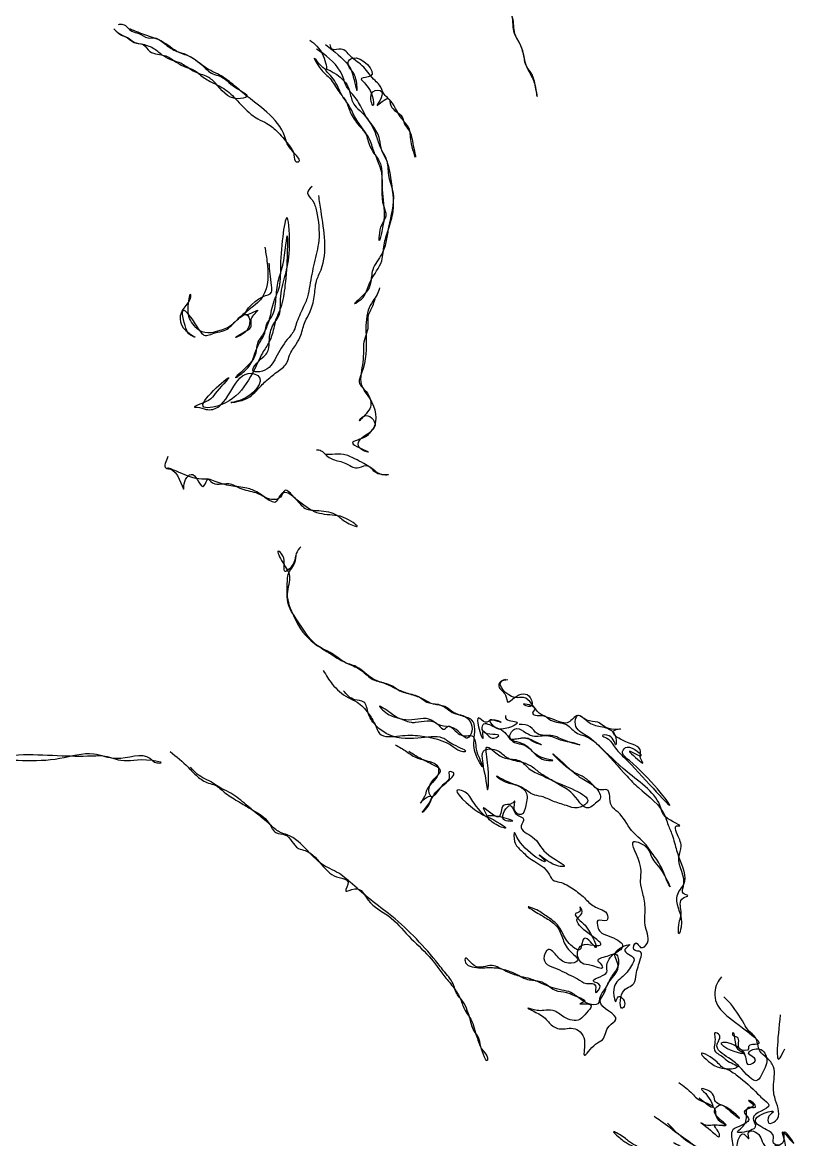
# Model space of a CAD drawing. Header units: metres. Extents: x 0 to 100, y 0 to 141.
# Drawn here: x 61.23 to 69.9, y 81.77 to 94.17 of the extents above; entities that cross this region are included whole.
import ezdxf

# ---------------------------------------------------------------- set-up
doc = ezdxf.new("R2010")
doc.units = ezdxf.units.M

msp = doc.modelspace()

# ---------------------------------------------------------------- linework, layer by layer
for points in [[(41.625, 100.15), (41.65, 99.85), (41.6, 99.7), (41.55, 99.55), (41.525, 99.475), (41.45, 99.375), (41.3, 99.175), (41.25, 99.075), (41.2, 99), (41.125, 98.875), (41.075, 98.775), (41, 98.675), (40.95, 98.575), (40.875, 98.45), (40.825, 98.175), (40.875, 97.925), (40.9, 97.7), (40.95, 97.55), (40.95, 96.475), (40.975, 95.925), (41.025, 95.75), (41, 95.9), (40.95, 96.025), (40.925, 97.075), (40.925, 97.675), (40.875, 97.825), (40.85, 98.05), (40.95, 98.275), (41.075, 98.225), (41.15, 98.125), (41.2, 98.025), (41.25, 97.925), (41.3, 97.85), (41.4, 97.7), (41.45, 97.575), (41.525, 97.475), (41.575, 97.375), (41.6, 97.3), (41.675, 97.2), (41.725, 97.1), (41.775, 97), (41.825, 96.925), (41.9, 96.8), (41.925, 96.725), (41.975, 96.65), (42.025, 96.55), (42.05, 96.475), (42.1, 96.4), (42.175, 96.275), (42.2, 96.2), (42.25, 96.1), (42.325, 95.975), (42.35, 95.9), (42.4, 95.825), (42.475, 95.675), (42.5, 95.6), (42.55, 95.525), (42.6, 95.4), (42.65, 95.275), (42.7, 95.2), (42.75, 95.1), (42.775, 95.025), (42.825, 94.95), (42.9, 94.8), (42.925, 94.7), (42.975, 94.625), (43.05, 94.475), (43.075, 94.375), (43.125, 94.275), (43.175, 94.15), (43.225, 94.025), (43.275, 93.95), (43.325, 93.825), (43.35, 93.725), (43.4, 93.65), (43.45, 93.55), (43.475, 93.425), (43.525, 93.35), (43.575, 93.225), (43.6, 93.15), (43.65, 93.05), (43.7, 92.925), (43.725, 92.85), (43.775, 92.75), (43.825, 92.625), (43.85, 92.525), (43.9, 92.425), (43.95, 92.3), (43.975, 92.225), (44.025, 92.125), (44.075, 92), (44.1, 91.85), (44.175, 91.75), (44.225, 91.6), (44.25, 91.5), (44.3, 91.425), (44.35, 91.3), (44.375, 91.175), (44.425, 91.075), (44.475, 90.925), (44.5, 90.825), (44.55, 90.725), (44.6, 90.575), (44.625, 90.45), (44.675, 90.35), (44.725, 90.225), (44.75, 90.1), (44.8, 90), (44.85, 89.85), (44.875, 89.725), (44.925, 89.6), (44.975, 89.475), (45, 89.325), (45.05, 89.225), (45.1, 89.075), (45.125, 88.925), (45.175, 88.8), (45.225, 88.65), (45.25, 88.475), (45.3, 88.375), (45.35, 88.175), (45.375, 88), (45.425, 87.85), (45.475, 87.65), (45.55, 87.65), (45.725, 87.7), (45.875, 87.8), (45.95, 87.85), (46.025, 87.875), (46.125, 87.925), (46.225, 87.975), (46.325, 88), (46.45, 88.05), (46.575, 88.125), (46.65, 88.15), (46.75, 88.2), (46.875, 88.275), (47, 88.325), (47.125, 88.35), (47.225, 88.4), (47.375, 88.45), (47.5, 88.475), (47.575, 88.525), (47.7, 88.575), (47.8, 88.6), (47.925, 88.65), (48.05, 88.7), (48.175, 88.725), (48.3, 88.825), (48.475, 88.775), (48.575, 88.8), (48.7, 88.85), (49.475, 88.8), (49.675, 88.775), (49.8, 88.725), (49.95, 88.675), (50.075, 88.65), (50.175, 88.6), (50.3, 88.55), (50.375, 88.525), (50.45, 88.475), (50.55, 88.425), (50.65, 88.375), (50.725, 88.325), (50.85, 88.25), (50.925, 88.225), (51.025, 88.15), (51.15, 88.075), (51.225, 88.05), (51.325, 87.975), (51.45, 87.9), (51.55, 87.85), (51.65, 87.775), (51.875, 87.525), (52, 87.375), (52.05, 87.275), (52.1, 87.175), (52.15, 87.1), (52.2, 87), (52.25, 86.9), (52.325, 86.8), (52.35, 86.7), (52.4, 86.6), (52.45, 86.525), (52.475, 86.45), (52.525, 86.3), (52.575, 86.225), (52.6, 86.15), (52.65, 86.05), (52.7, 85.95), (52.725, 85.85), (52.775, 85.725), (52.825, 85.65), (52.85, 85.525), (52.9, 85.375), (52.95, 85.275), (52.975, 85.15), (53.025, 84.975), (53.075, 84.85), (53.1, 84.65), (53.15, 84.325), (53.2, 84.075), (53.225, 83.825), (53.275, 83.55), (53.325, 83.325), (53.35, 83), (53.4, 82.7), (53.45, 82.525), (53.475, 82.25), (53.525, 81.975), (53.575, 81.8), (53.6, 81.575), (53.65, 81.325), (53.7, 81.225), (53.725, 81.025), (53.775, 80.825), (53.825, 80.675), (53.85, 80.425), (53.875, 80.3), (53.925, 80.375), (53.925, 80.625), (53.875, 80.775), (53.85, 81.025), (53.8, 81.1), (53.75, 81.325), (53.725, 81.5), (53.675, 81.65), (53.75, 81.85), (53.775, 81.95), (53.825, 82.05), (53.875, 82.25), (53.9, 82.375), (53.95, 82.45), (54.025, 82.575), (54.05, 82.65), (54.225, 82.775), (54.4, 82.85), (54.5, 82.9), (54.575, 82.95), (54.7, 83), (54.825, 83.05), (54.9, 83.125), (55.225, 83.375), (55.325, 83.45), (55.4, 83.475), (55.55, 83.55), (55.65, 83.625), (55.775, 83.7), (55.875, 83.75), (55.95, 83.8), (56.05, 83.85), (56.175, 83.925), (56.25, 83.975), (56.375, 84.025), (56.5, 84.075), (56.575, 84.125), (56.725, 84.15), (56.875, 84.2), (57.025, 84.25), (57.15, 84.3), (57.3, 84.4), (57.5, 84.575), (57.55, 84.625), (57.675, 84.675), (57.775, 84.75), (57.875, 84.8), (58.025, 84.85), (58.1, 84.9), (58.175, 84.925), (58.3, 85), (58.4, 85.075), (58.625, 85.225), (58.7, 85.25), (58.8, 85.3), (58.875, 85.325), (58.75, 85.275), (58.65, 85.25), (58.55, 85.2), (58.4, 85.075), (58.325, 85.075), (58.4, 85.225), (58.475, 85.25), (58.55, 85.3), (58.65, 85.35), (58.775, 85.375), (58.875, 85.425), (59.025, 85.5), (59.125, 85.525), (59.35, 85.675), (59.475, 85.725), (59.575, 85.75), (59.675, 85.8), (60, 85.85), (60.25, 85.875), (60.5, 85.925), (60.825, 85.975), (61.65, 86), (62.025, 86.05), (62.275, 86), (62.65, 86), (62.725, 85.95), (62.775, 85.95), (62.675, 85.975), (62.325, 85.975), (62.125, 86.025), (62.05, 86.025), (61.675, 86.025), (60.825, 85.975), (60.675, 85.925), (60.275, 85.9), (60, 85.85), (59.775, 85.8), (59.6, 85.775), (59.475, 85.725), (59.4, 85.675), (59.225, 85.65), (59.025, 85.5), (58.95, 85.45), (58.875, 85.425), (58.725, 85.375), (58.625, 85.325), (58.525, 85.3), (58.425, 85.25), (58.35, 85.2), (58.275, 85.125), (58.15, 85.05), (58, 85), (57.875, 84.95), (57.775, 84.9), (57.65, 84.825), (57.475, 84.775), (57.425, 84.7), (57.3, 84.575), (57.15, 84.45), (57, 84.35), (56.85, 84.325), (56.7, 84.25), (56.55, 84.2), (56.425, 84.175), (56.35, 84.125), (56.2, 84.05), (56.1, 84.025), (56.025, 83.975), (55.875, 83.875), (55.8, 83.85), (55.725, 83.8), (55.575, 83.7), (55.475, 83.65), (55.35, 83.575), (55.25, 83.525), (55.15, 83.475), (55, 83.35), (54.65, 83.075), (54.55, 83.05), (54.475, 83), (54.325, 82.925), (54.25, 82.9), (54.125, 82.825), (53.95, 82.7), (53.9, 82.6), (53.85, 82.525), (53.8, 82.4), (53.775, 82.25), (53.725, 82.1), (53.6, 82.05), (53.575, 82.3), (53.525, 82.45), (53.475, 82.775), (53.45, 83.05), (53.4, 83.25), (53.35, 83.625), (53.325, 83.875), (53.275, 84.05), (53.225, 84.4), (53.2, 84.7), (53.15, 84.85), (53.1, 85.05), (53.075, 85.2), (53.025, 85.3), (52.975, 85.45), (52.95, 85.575), (52.9, 85.675), (52.85, 85.8), (52.825, 85.925), (52.775, 86), (52.725, 86.125), (52.7, 86.225), (52.65, 86.3), (52.6, 86.4), (52.575, 86.5), (52.525, 86.6), (52.475, 86.7), (52.45, 86.775), (52.4, 86.85), (52.35, 86.975), (52.3, 87.05), (52.275, 87.125), (52.2, 87.25), (52.15, 87.325), (52.125, 87.425), (52.025, 87.525), (51.95, 87.625), (51.675, 87.9), (51.55, 87.975), (51.45, 88.05), (51.325, 88.125), (51.25, 88.15), (51.15, 88.225), (51.025, 88.3), (50.95, 88.325), (50.85, 88.4), (50.75, 88.45), (50.65, 88.5), (50.575, 88.55), (50.475, 88.6), (50.4, 88.625), (50.325, 88.675), (50.025, 88.75), (49.925, 88.8), (49.775, 88.825), (49.55, 88.875), (49.4, 88.925), (49.175, 89.025), (49.3, 89.075), (49.4, 89.125), (49.575, 89.15), (50.125, 89.2), (50.35, 89.15), (50.575, 89.125), (50.8, 89.075), (50.925, 89.025), (51.075, 89), (51.225, 88.95), (51.325, 88.9), (51.45, 88.875), (51.6, 88.825), (51.675, 88.775), (51.8, 88.75), (51.925, 88.7), (52, 88.65), (52.1, 88.625), (52.225, 88.575), (52.3, 88.525), (52.4, 88.5), (52.5, 88.45), (52.6, 88.375), (52.7, 88.325), (53, 88.05), (53.05, 87.95), (53.175, 87.8), (53.225, 87.7), (53.325, 87.575), (53.375, 87.475), (53.45, 87.35), (53.525, 87.25), (53.575, 87.15), (53.65, 87.025), (53.725, 86.925), (53.75, 86.85), (53.85, 86.7), (53.925, 86.6), (53.975, 86.5), (54.025, 86.4), (54.075, 86.325), (54.125, 86.225), (54.175, 86.1), (54.25, 86), (54.275, 85.925), (54.325, 85.825), (54.375, 85.75), (54.4, 85.65), (54.45, 85.55), (54.5, 85.45), (54.525, 85.375), (54.575, 85.225), (54.625, 85.1), (54.6, 84.525), (54.55, 84.325), (54.5, 84.2), (54.475, 84.05), (54.425, 83.925), (54.375, 83.85), (54.35, 83.75), (54.3, 83.625), (54.225, 83.525), (54.2, 83.35), (54.3, 83.425), (54.35, 83.5), (54.375, 83.575), (54.425, 83.7), (54.55, 83.7), (54.625, 83.675), (54.675, 83.825), (54.825, 83.9), (55.075, 83.875), (55.475, 83.875), (55.6, 83.925), (55.575, 84.075), (55.475, 84.15), (55.5, 84.25), (55.725, 84.275), (55.8, 84.225), (56.075, 84.225), (56.175, 84.25), (56.325, 84.325), (56.425, 84.4), (56.5, 84.5), (56.725, 84.85), (56.825, 84.875), (57.05, 84.9), (57.15, 84.95), (57.25, 85.025), (57.325, 85.05), (57.425, 85.15), (57.475, 85.325), (57.5, 85.45), (57.55, 85.55), (57.65, 85.675), (57.725, 85.7), (57.875, 85.7), (58.075, 85.625), (58.225, 85.675), (58.35, 85.8), (58.5, 85.825), (58.6, 85.875), (58.725, 85.95), (58.825, 86.05), (58.925, 86.125), (59.075, 86.125), (59.25, 86.1), (59.4, 86.1), (59.525, 86.15), (59.825, 86.175), (60, 86.225), (60.225, 86.275), (60.375, 86.3), (60.525, 86.35), (60.65, 86.55), (60.725, 86.55), (60.55, 86.7), (60.475, 86.75), (60.275, 86.675), (60.325, 86.7), (60.475, 86.75), (60.55, 86.7), (60.65, 86.55), (60.55, 86.625), (60.525, 86.6), (60.425, 86.625), (60.225, 86.6), (60.15, 86.65), (60.2, 86.6), (60.475, 86.625), (60.475, 86.325), (60.275, 86.275), (60.075, 86.25), (59.975, 86.2), (59.65, 86.15), (59.425, 86.125), (59.25, 86.1), (59.05, 86.15), (58.9, 86.125), (58.8, 86.05), (58.625, 85.875), (58.5, 85.85), (58.425, 85.8), (58.225, 85.85), (58.1, 85.75), (58.025, 85.725), (57.625, 85.8), (57.5, 85.725), (57.475, 85.625), (57.425, 85.5), (57.375, 85.4), (57.35, 85.225), (57.2, 85.125), (57.125, 85.075), (57.025, 85.025), (56.9, 84.975), (56.75, 84.875), (56.6, 84.85), (56.625, 84.975), (56.75, 85.075), (56.85, 85.1), (57, 85.2), (57.125, 85.275), (57.225, 85.3), (57.2, 85.3), (57.125, 85.275), (57.05, 85.225), (56.95, 85.175), (56.875, 85.15), (56.775, 85.075), (56.6, 84.975), (56.5, 84.95), (56.375, 84.875), (56.25, 84.8), (56.175, 84.775), (55.975, 84.6), (55.85, 84.55), (55.725, 84.525), (55.65, 84.475), (55.475, 84.4), (55.35, 84.275), (55.125, 84.1), (54.975, 84.05), (54.875, 84.025), (54.8, 83.975), (54.575, 83.975), (54.6, 84.225), (54.65, 84.35), (54.7, 84.6), (54.675, 85.275), (54.625, 85.375), (54.575, 85.5), (54.55, 85.6), (54.5, 85.7), (54.45, 85.8), (54.425, 85.9), (54.375, 85.975), (54.325, 86.075), (54.3, 86.15), (54.25, 86.225), (54.2, 86.325), (54.15, 86.425), (54.1, 86.5), (54.05, 86.6), (54, 86.7), (53.925, 86.8), (53.85, 86.925), (53.8, 87), (53.775, 87.075), (53.7, 87.2), (53.65, 87.275), (53.575, 87.375), (53.525, 87.5), (53.475, 87.55), (53.4, 87.65), (53.3, 87.8), (53.25, 87.9), (53.125, 88.05), (52.925, 88.3), (52.775, 88.4), (52.65, 88.5), (52.5, 88.575), (52.4, 88.6), (52.325, 88.65), (52.2, 88.7), (52.025, 88.775), (51.9, 88.8), (51.75, 88.85), (51.6, 88.925), (51.475, 88.95), (51.325, 89), (51.225, 89.05), (51.1, 89.075), (50.9, 89.125), (50.775, 89.175), (50.575, 89.2), (50.225, 89.25), (49.65, 89.25), (49.4, 89.225), (49.2, 89.175), (49.075, 89.1), (48.975, 89.075), (48.875, 89.025), (48.8, 88.95), (48.6, 88.9), (48.325, 88.825), (48.225, 88.8), (48.075, 88.7), (47.95, 88.65), (47.825, 88.625), (47.675, 88.575), (47.6, 88.525), (47.525, 88.5), (47.375, 88.45), (47.275, 88.4), (47.15, 88.375), (47, 88.325), (46.925, 88.275), (46.775, 88.225), (46.65, 88.175), (46.575, 88.125), (46.5, 88.1), (46.4, 88.05), (46.3, 88), (46.225, 87.975), (46.1, 87.925), (46, 87.875), (45.925, 87.85), (45.825, 87.8), (45.7, 87.7), (45.625, 87.675), (45.5, 87.625), (45.425, 87.775), (45.4, 87.975), (45.35, 88.175), (45.3, 88.3), (45.275, 88.45), (45.225, 88.65), (45.175, 88.75), (45.15, 88.9), (45.1, 89.075), (45.05, 89.175), (45.025, 89.3), (44.975, 89.475), (44.925, 89.575), (44.9, 89.7), (44.85, 89.85), (44.8, 89.95), (44.775, 90.075), (44.725, 90.225), (44.675, 90.325), (44.65, 90.425), (44.6, 90.575), (44.55, 90.675), (44.525, 90.8), (44.475, 90.95), (44.425, 91.025), (44.4, 91.15), (44.35, 91.3), (44.3, 91.375), (44.275, 91.5), (44.225, 91.6), (44.175, 91.7), (44.15, 91.8), (44.1, 91.95), (44.05, 92.025), (44.025, 92.125), (43.975, 92.275), (43.925, 92.35), (43.9, 92.425), (43.85, 92.575), (43.8, 92.675), (43.775, 92.75), (43.725, 92.875), (43.675, 92.975), (43.65, 93.05), (43.6, 93.175), (43.55, 93.275), (43.525, 93.375), (43.475, 93.5), (43.425, 93.575), (43.4, 93.675), (43.35, 93.775), (43.3, 93.875), (43.275, 93.975), (43.225, 94.075), (43.175, 94.15), (43.15, 94.225), (43.1, 94.35), (43.05, 94.45), (43.025, 94.525), (42.975, 94.65), (42.9, 94.775), (42.875, 94.875), (42.8, 95.025), (42.75, 95.1), (42.725, 95.175), (42.675, 95.275), (42.625, 95.35), (42.6, 95.425), (42.55, 95.55), (42.5, 95.625), (42.475, 95.7), (42.4, 95.85), (42.325, 95.95), (42.275, 96.075), (42.225, 96.2), (42.175, 96.275), (42.125, 96.375), (42.075, 96.475), (42.025, 96.55), (42, 96.625), (41.95, 96.725), (41.9, 96.8), (41.85, 96.9), (41.8, 97), (41.725, 97.1), (41.7, 97.175), (41.65, 97.275), (41.575, 97.375), (41.55, 97.45), (41.475, 97.575), (41.4, 97.675), (41.375, 97.75), (41.3, 97.875), (41.25, 97.95), (41.2, 98.05), (41.15, 98.15), (41.075, 98.25), (40.975, 98.325), (40.9, 98.125), (40.825, 98.175), (40.95, 98.525), (41, 98.625), (41.025, 98.7), (41.125, 98.825), (41.2, 98.95), (41.225, 99.025), (41.3, 99.125), (41.45, 99.325), (41.475, 99.4), (41.55, 99.5), (41.6, 99.625), (41.625, 99.825)], [(64.25, 96.775), (64.4, 96.7), (64.5, 96.625), (64.6, 96.575), (64.675, 96.55), (64.925, 96.35), (65.075, 96.125), (65.175, 96.025), (65.475, 95.7), (65.55, 95.5), (65.6, 95.45), (65.75, 95.3), (65.95, 95.1), (66.025, 94.95), (66.05, 94.95), (65.95, 95.125), (65.85, 95.25), (66, 95.175), (66.35, 94.8), (66.45, 94.675), (66.5, 94.575), (66.55, 94.45), (66.625, 94.325), (66.675, 94.225), (66.7, 94.05), (66.75, 93.95), (66.8, 93.8), (66.825, 93.7), (66.875, 93.6), (66.925, 93.475), (66.95, 93.35), (66.925, 93.5), (66.875, 93.625), (66.825, 93.7), (66.8, 93.825), (66.75, 93.95), (66.7, 94.05), (66.675, 94.25), (66.6, 94.425), (66.525, 94.525), (66.45, 94.675), (66.425, 94.75), (65.825, 95.375), (65.675, 95.575), (65.6, 95.7), (65.475, 95.825), (65.4, 95.9), (65.375, 95.825), (65.2, 96.025), (65.05, 96.175), (64.975, 96.25), (64.925, 96.375), (64.825, 96.425), (64.7, 96.55), (64.625, 96.575), (64.525, 96.625), (64.425, 96.7)], [(62.3, 94.15), (62.35, 94.15), (62.45, 94.075), (62.525, 94.05), (62.625, 94), (62.7, 94), (62.825, 93.925), (62.95, 93.85), (63.025, 93.825), (63.225, 93.7), (63.35, 93.6), (63.425, 93.575), (63.6, 93.45), (63.725, 93.35), (63.625, 93.325), (63.375, 93.5), (63.275, 93.575), (63.2, 93.6), (63.1, 93.65), (62.975, 93.725), (62.9, 93.75), (62.8, 93.8), (62.7, 93.875), (62.575, 93.925), (62.475, 93.95), (62.4, 94), (62.3, 94.05), (62.25, 94.1), (62.275, 94.075), (62.4, 94), (62.475, 93.95), (62.575, 93.925), (62.65, 93.85), (62.825, 93.8), (62.95, 93.725), (63.05, 93.675), (63.125, 93.65), (63.225, 93.575), (63.35, 93.5), (63.45, 93.45), (63.6, 93.325), (63.775, 93.15), (63.85, 93.1), (63.95, 93.05), (64.075, 92.95), (64.2, 92.8), (64.25, 92.7), (64.275, 92.625), (64.3, 92.625), (64.25, 92.725), (64.175, 92.825), (64.15, 92.9), (63.95, 93.175), (63.7, 93.375), (63.55, 93.5), (63.4, 93.6), (63.3, 93.65), (63.225, 93.7), (63.075, 93.8), (63, 93.825), (62.8, 93.95), (62.55, 94.05), (62.425, 94.1)], [(64.425, 93.975), (64.575, 93.8), (64.6, 93.65), (64.475, 93.775), (64.55, 93.65), (64.65, 93.55), (64.75, 93.4), (64.825, 93.3), (64.875, 93.175), (64.975, 93.025), (65.05, 92.925), (65.075, 92.85), (65.15, 92.7), (65.2, 92.625), (65.225, 92.4), (65.25, 92.075), (65.25, 92), (65.225, 91.85), (65.2, 91.75), (65.225, 91.925), (65.275, 92.025), (65.25, 92.125), (65.225, 92.5), (65.175, 92.65), (65.125, 92.775), (65.1, 92.85), (65.025, 92.975), (64.925, 93.125), (64.875, 93.225), (64.825, 93.3), (64.75, 93.425), (64.7, 93.525), (64.6, 93.65), (64.825, 93.5), (64.875, 93.375), (64.925, 93.25), (65, 93.175), (65.1, 93.05), (65.15, 92.95), (65.175, 92.875), (65.225, 92.75), (65.275, 92.65), (65.3, 92.475), (65.35, 92.275), (65.3, 91.9), (65.275, 91.75), (65.225, 91.6), (65.125, 91.425), (65.1, 91.275), (65.05, 91.175), (64.925, 91.05), (65, 91.1), (65.05, 91.175), (65.1, 91.3), (65.225, 91.525), (65.25, 91.7), (65.3, 91.875), (65.35, 92.075), (65.325, 92.45), (65.275, 92.65), (65.225, 92.75), (65.2, 92.875), (65.125, 93.025), (65.05, 93.125), (65, 93.225), (64.9, 93.375), (64.825, 93.475), (64.8, 93.55), (64.575, 93.825), (64.5, 93.875)], [(64.6, 93.925), (64.85, 93.7), (64.9, 93.6), (64.95, 93.425), (64.95, 93.45), (64.9, 93.625), (64.85, 93.725), (64.9, 93.775), (65.1, 93.575), (65, 93.55), (65.075, 93.45), (65.125, 93.25), (65.125, 93.4), (65.225, 93.4), (65.175, 93.25), (65.3, 93.325), (65.325, 93.25), (65.45, 93.125), (65.475, 93.05), (65.525, 92.975), (65.575, 92.8), (65.6, 92.675), (65.55, 92.85), (65.525, 93), (65.45, 93.1), (65.3, 93.325), (65.25, 93.375), (65.2, 93.475), (65.15, 93.525), (65.025, 93.675), (64.875, 93.8), (64.775, 93.875), (64.675, 93.875), (64.65, 93.925)], [(64.45, 92.35), (64.4, 92.275), (64.45, 92.2), (64.5, 92.075), (64.525, 91.75), (64.475, 91.5), (64.425, 91.25), (64.4, 91.125), (64.35, 91), (64.275, 90.825), (64.25, 90.75), (64.175, 90.65), (64.05, 90.45), (63.9, 90.3), (63.8, 90.3), (63.9, 90.45), (63.95, 90.5), (63.975, 90.625), (64.025, 90.825), (64.075, 90.9), (64.1, 91.1), (64.15, 91.35), (64.2, 91.65), (64.175, 92), (64.1, 91.475), (64.075, 91.2), (64.025, 91.075), (63.975, 90.875), (63.95, 90.8), (63.9, 90.7), (63.85, 90.625), (63.825, 90.5), (63.725, 90.35), (63.6, 90.225), (63.7, 90.3), (63.8, 90.45), (63.825, 90.525), (63.875, 90.625), (63.925, 90.725), (63.95, 90.825), (64, 90.9), (64.05, 91.1), (64.075, 91.3), (64.125, 91.475), (64.175, 91.8), (64.175, 91.625), (64.15, 91.25), (64.1, 91), (64.05, 90.875), (64.025, 90.775), (63.975, 90.625), (63.9, 90.5), (63.85, 90.4), (63.35, 89.9), (63.25, 89.9), (63.525, 90.225), (63.375, 90.05), (63.3, 89.975), (63.15, 89.9), (63.175, 89.9), (63.275, 89.875), (63.35, 89.875), (63.775, 90.275), (63.85, 90.25), (63.65, 89.975), (63.55, 89.95), (63.675, 89.975), (63.85, 90.1), (63.95, 90.2), (64.075, 90.3), (64.175, 90.4), (64.2, 90.475), (64.275, 90.6), (64.325, 90.7), (64.375, 90.85), (64.425, 90.95), (64.475, 91.125), (64.5, 91.3), (64.55, 91.425), (64.55, 92.075), (64.525, 92.25)], [(63.925, 91.675), (63.95, 91.525), (63.9, 91.125), (63.65, 90.9), (63.5, 90.775), (63.425, 90.75), (63.325, 90.725), (63.2, 90.75), (63.125, 90.825), (63.075, 91.025), (63.1, 91.15), (63.1, 91.125), (63.025, 91), (63.05, 90.75), (63.15, 90.675), (63.1, 90.7), (63.05, 90.775), (63.025, 90.975), (63.1, 90.9), (63.2, 90.75), (63.25, 90.7), (63.375, 90.725), (63.475, 90.75), (63.6, 90.85), (63.725, 90.925), (63.725, 90.75), (63.6, 90.675), (63.725, 90.75), (63.775, 90.8), (63.775, 90.875), (63.85, 90.975), (63.725, 90.925), (63.9, 91.125), (64, 91.175), (64, 91.25), (63.975, 91.5)], [(65.2, 91.225), (65.175, 91.15), (65.125, 91.075), (65.075, 90.975), (65.05, 90.7), (65, 90.275), (64.975, 90.175), (65.05, 90.075), (65.1, 89.9), (65.05, 89.825), (64.975, 89.75), (65.025, 89.8), (65.15, 89.7), (65.1, 89.625), (65.05, 89.575), (64.9, 89.5), (64.975, 89.45), (65.075, 89.4), (64.975, 89.45), (64.975, 89.525), (65.125, 89.65), (65.15, 89.7), (65.075, 90.025), (65, 90.15), (65, 90.275), (65.025, 90.525), (65.025, 90.6), (65.075, 90.8), (65.075, 90.9), (65.125, 91.025), (65.15, 91.1)], [(62.85, 89.35), (62.825, 89.225), (62.9, 89.2), (63.025, 89), (63.025, 89.025), (63.125, 89.15), (63.25, 89.025), (63.3, 89.1), (63.325, 89.075), (63.525, 89.05), (63.65, 89), (63.825, 88.95), (63.925, 88.9), (64.05, 88.85), (64.125, 88.95), (64.25, 88.9), (64.375, 88.775), (64.525, 88.75), (64.725, 88.7), (64.825, 88.625), (64.95, 88.575), (64.8, 88.675), (64.675, 88.7), (64.45, 88.75), (64.375, 88.8), (64.25, 88.9), (64.15, 88.975), (64.1, 88.9), (64, 88.875), (63.925, 88.9), (63.85, 88.95), (63.725, 89), (63.55, 89.025), (63.375, 89.075), (63.3, 89.1), (63.225, 89.1), (62.975, 89.175), (62.85, 89.225)], [(64.5, 89.425), (64.525, 89.425), (64.625, 89.35), (64.75, 89.3), (64.825, 89.275), (64.95, 89.225), (65.05, 89.25), (65.175, 89.175), (65.25, 89.15), (65.3, 89.15), (65.225, 89.15), (65.1, 89.225), (65.025, 89.275), (64.925, 89.325), (64.8, 89.375), (64.675, 89.375), (64.6, 89.375)], [(64.325, 88.35), (64.275, 88.275), (64.25, 88.175), (64.15, 88.075), (64.125, 88.25), (64.075, 88.3), (64.125, 88.175), (64.2, 88.025), (64.175, 87.825), (64.25, 87.575), (64.3, 87.475), (64.55, 87.225), (64.675, 87.15), (64.75, 87.1), (64.85, 87.05), (65, 86.975), (65.125, 86.875), (65.2, 86.85), (65.35, 86.8), (65.425, 86.75), (65.5, 86.725), (65.65, 86.675), (65.725, 86.625), (65.85, 86.6), (65.95, 86.55), (66.025, 86.5), (66.125, 86.475), (66.225, 86.3), (66.175, 86.225), (66.075, 86.3), (65.975, 86.35), (65.85, 86.375), (65.775, 86.425), (65.525, 86.425), (65.4, 86.45), (65.325, 86.5), (65.2, 86.575), (65.25, 86.525), (65.325, 86.475), (65.475, 86.425), (65.55, 86.4), (65.6, 86.4), (65.85, 86.375), (65.925, 86.325), (65.95, 86.35), (66.075, 86.275), (66.15, 86.25), (66.225, 86.25), (66.275, 86.1), (66.35, 85.9), (66.4, 85.65), (66.4, 85.95), (66.4, 86.125), (66.475, 86.075), (66.6, 86), (66.75, 85.975), (66.875, 85.875), (67.025, 85.8), (67.125, 85.75), (67.5, 85.5), (67.4, 85.45), (67.275, 85.475), (67.125, 85.525), (67, 85.575), (66.9, 85.6), (66.825, 85.65), (66.725, 85.7), (66.6, 85.75), (66.5, 85.8), (66.575, 85.75), (66.725, 85.7), (66.825, 85.625), (66.825, 85.475), (66.775, 85.375), (66.7, 85.425), (66.7, 85.525), (66.675, 85.5), (66.575, 85.475), (66.525, 85.35), (66.35, 85.45), (66.4, 85.35), (66.25, 85.5), (66.15, 85.625), (66.075, 85.65), (66.3, 85.4), (66.4, 85.35), (66.6, 85.225), (66.475, 85.275), (66.4, 85.35), (66.55, 85.35), (66.675, 85.3), (66.65, 85.3), (66.575, 85.325), (66.65, 85.475), (66.725, 85.375), (66.8, 85.325), (66.775, 85.25), (66.9, 85.125), (67.05, 84.95), (67.25, 84.8), (67.125, 84.825), (66.975, 84.925), (67.025, 84.875), (66.725, 85.125), (66.7, 85.175), (66.7, 85.075), (66.775, 84.975), (66.825, 84.925), (67.075, 84.725), (67.125, 84.65), (67.2, 84.625), (67.35, 84.55), (67.475, 84.45), (67.525, 84.4), (67.65, 84.325), (67.725, 84.275), (67.725, 84.2), (67.625, 84.2), (67.625, 84.125), (67.65, 84.075), (67.75, 84.025), (67.9, 83.925), (67.725, 83.8), (67.625, 83.75), (67.65, 83.725), (67.675, 83.675), (67.55, 83.7), (67.45, 83.725), (67.4, 83.85), (67.45, 83.925), (67.575, 83.925), (67.65, 83.925), (67.4, 84.225), (67.45, 84.3), (67.425, 84.35), (67.425, 84.3), (67.375, 84.275), (67.425, 84.2), (67.5, 84.125), (67.6, 83.9), (67.475, 84), (67.45, 83.95), (67.425, 83.875), (67.325, 83.925), (67.225, 84.075), (67.175, 84.15), (67.05, 84.25), (66.925, 84.325), (66.85, 84.35), (66.925, 84.3), (67.05, 84.225), (67.175, 84.125), (67.225, 84.025), (67.3, 83.875), (67.4, 83.75), (67.3, 83.725), (67.175, 83.8), (67.075, 83.875), (67.025, 83.775), (67.2, 83.65), (67.3, 83.6), (67.4, 83.55), (67.5, 83.5), (67.6, 83.475), (67.6, 83.4), (67.65, 83.475), (67.575, 83.525), (67.65, 83.575), (67.725, 83.625), (67.725, 83.7), (67.825, 83.825), (67.85, 83.7), (67.775, 83.575), (67.725, 83.475), (67.65, 83.35), (67.625, 83.275), (67.525, 83.275), (67.4, 83.35), (67.325, 83.4), (67.225, 83.425), (67, 83.5), (66.875, 83.55), (66.775, 83.575), (66.625, 83.625), (66.525, 83.675), (66.45, 83.7), (66.25, 83.7), (66.15, 83.775), (66.15, 83.75), (66.3, 83.675), (66.475, 83.675), (66.6, 83.65), (66.725, 83.6), (66.825, 83.55), (66.975, 83.525), (67.075, 83.475), (67.15, 83.425), (67.275, 83.4), (67.4, 83.35), (67.475, 83.3), (67.425, 83.275), (67.475, 83.275), (67.55, 83.25), (67.5, 83.175), (67.425, 83.1), (67.25, 83.125), (67.125, 83.2), (67.025, 83.2), (66.95, 83.2), (66.85, 83.225), (67.025, 83.125), (67.075, 83.075), (67.175, 83), (67.35, 83), (67.475, 82.875), (67.475, 82.7), (67.6, 82.825), (67.675, 82.875), (67.75, 83.025), (67.825, 83.1), (67.65, 83.3), (67.7, 83.4), (67.725, 83.475), (67.775, 83.55), (67.85, 83.7), (67.825, 83.85), (67.975, 83.925), (67.925, 83.875), (68.025, 83.775), (68, 83.7), (67.95, 83.625), (67.825, 83.5), (67.8, 83.4), (67.825, 83.3), (67.85, 83.35), (67.925, 83.275), (67.9, 83.225), (67.9, 83.4), (68.025, 83.5), (68.05, 83.6), (68.1, 83.775), (68.1, 83.85), (68.025, 83.875), (68.05, 83.95), (68.1, 83.9), (68.175, 83.95), (68.175, 84.05), (68.15, 84.15), (68.15, 84.325), (68.125, 84.5), (68.1, 84.625), (68.1, 84.8), (68.025, 85.075), (68.175, 85), (68.225, 84.9), (68.35, 84.725), (68.425, 84.575), (68.4, 84.625), (68.325, 84.8), (68.225, 84.95), (68.15, 85.05), (68, 85.2), (67.85, 85.4), (67.775, 85.475), (67.725, 85.65), (67.65, 85.65), (67.55, 85.725), (67.45, 85.8), (67.35, 85.85), (67.125, 86.05), (67.35, 85.85), (67.45, 85.775), (67.6, 85.675), (67.65, 85.55), (67.6, 85.5), (67.525, 85.45), (67.325, 85.625), (67.25, 85.675), (67.125, 85.75), (67, 85.825), (66.9, 85.9), (66.8, 85.95), (66.625, 86), (66.525, 86.075), (66.425, 86.1), (66.35, 86.075), (66.35, 85.9), (66.3, 85.975), (66.25, 86.2), (66.225, 86.425), (66.1, 86.475), (66, 86.525), (65.925, 86.575), (65.8, 86.6), (65.7, 86.65), (65.575, 86.7), (65.5, 86.725), (65.375, 86.775), (65.275, 86.825), (65.2, 86.85), (65.1, 86.9), (64.925, 87.025), (64.85, 87.05), (64.725, 87.125), (64.65, 87.175), (64.55, 87.225), (64.275, 87.55), (64.2, 87.675), (64.175, 87.925), (64.2, 88.075), (64.25, 88.15), (64.275, 88.25)], [(64.575, 86.975), (64.675, 86.825), (64.85, 86.675), (64.95, 86.625), (65.075, 86.5), (65.15, 86.375), (65.2, 86.275), (65.425, 86.25), (65.65, 86.25), (66.025, 86.125), (66.125, 86.075), (66.15, 86.075), (66.025, 86.15), (65.9, 86.225), (65.625, 86.225), (65.275, 86.275), (65.15, 86.375), (65.075, 86.5), (65.025, 86.625), (64.925, 86.65), (64.8, 86.75)], [(66.6, 86.875), (66.525, 86.825), (66.525, 86.8), (66.6, 86.7), (66.625, 86.625), (66.7, 86.675), (66.875, 86.675), (66.875, 86.575), (66.8, 86.6), (66.925, 86.55), (66.9, 86.5), (66.95, 86.475), (67.025, 86.475), (67.1, 86.425), (67.275, 86.375), (67.4, 86.275), (67.475, 86.25), (67.65, 86.125), (67.95, 85.8), (68.075, 85.675), (68.375, 85.35), (68.4, 85.275), (68.45, 85.15), (68.5, 84.975), (68.525, 84.9), (68.575, 84.6), (68.525, 84.525), (68.5, 84.45), (68.55, 84.125), (68.525, 84.05), (68.525, 84.15), (68.55, 84.3), (68.575, 84.45), (68.625, 84.475), (68.575, 84.5), (68.575, 84.575), (68.525, 84.9), (68.55, 85.025), (68.5, 85.175), (68.5, 85.25), (68.525, 85.25), (68.375, 85.35), (68.325, 85.45), (67.95, 85.85), (67.625, 86.15), (67.5, 86.25), (67.375, 86.375), (67.4, 86.475), (67.525, 86.4), (67.675, 86.35), (67.75, 86.325), (67.825, 86.225), (67.825, 86.15), (67.75, 86.25), (67.675, 86.25), (67.725, 86.225), (67.775, 86.175), (67.875, 86.05), (67.925, 86), (68.425, 85.475), (67.975, 85.975), (67.9, 86.075), (67.95, 86.125), (68.1, 86.025), (67.975, 86.075), (68, 86.05), (68.125, 85.95), (68.1, 86), (68.1, 86.075), (67.9, 86.2), (67.8, 86.3), (67.85, 86.325), (67.875, 86.325), (67.775, 86.325), (67.625, 86.4), (67.5, 86.425), (67.4, 86.475), (67.3, 86.4), (67.15, 86.425), (66.975, 86.5), (66.8, 86.675), (66.7, 86.675), (66.55, 86.85), (66.625, 86.875)], [(66.6, 86.475), (66.6, 86.45), (66.725, 86.4), (66.525, 86.325), (66.45, 86.375), (66.425, 86.425), (66.55, 86.4), (66.45, 86.425), (66.375, 86.4), (66.3, 86.45), (66.3, 86.35), (66.35, 86.225), (66.35, 86.3), (66.45, 86.225), (66.525, 86.25), (66.35, 86.3), (66.35, 86.375), (66.475, 86.35), (66.575, 86.3), (66.7, 86.175), (66.8, 86.15), (66.925, 86.05), (67.075, 85.975), (67.125, 85.975), (67.025, 86), (66.85, 86.125), (66.75, 86.175), (66.675, 86.2), (66.775, 86.225), (66.95, 86.175), (67, 86.15), (66.925, 86.175), (66.825, 86.225), (66.65, 86.225), (66.7, 86.325), (66.8, 86.3), (66.9, 86.25), (67.075, 86.25), (67.225, 86.2), (67.35, 86.175), (67.425, 86.15), (67.25, 86.2), (67.125, 86.25), (66.95, 86.275), (66.875, 86.35), (66.75, 86.375)], [(65.375, 86.15), (65.5, 86.075), (65.625, 86), (65.85, 85.9), (65.85, 85.825), (65.725, 85.65), (65.7, 85.575), (65.65, 85.5), (65.7, 85.55), (65.775, 85.575), (65.675, 85.4), (65.725, 85.45), (65.825, 85.625), (66, 85.85), (65.975, 85.85), (65.975, 85.8), (65.9, 85.7), (65.775, 85.575), (65.75, 85.675), (65.875, 85.875), (65.8, 85.925), (65.65, 86), (65.525, 86.075)], [(62.875, 86.075), (63.075, 85.9), (63.175, 85.8), (63.3, 85.725), (63.375, 85.7), (63.475, 85.625), (63.625, 85.525), (63.75, 85.45), (63.975, 85.275), (64.05, 85.175), (64.15, 85.15), (64.3, 85), (64.375, 84.975), (64.575, 84.8), (64.75, 84.675), (64.85, 84.625), (64.825, 84.525), (64.925, 84.55), (65.075, 84.425), (65.3, 84.25), (65.525, 84.025), (65.75, 83.8), (65.925, 83.575), (66.025, 83.45), (66.1, 83.325), (66.15, 83.2), (66.2, 83.125), (66.275, 82.925), (66.3, 82.85), (66.35, 82.75), (66.4, 82.675), (66.4, 82.65), (66.325, 82.8), (66.3, 82.9), (66.25, 82.975), (66.2, 83.125), (66.175, 83.2), (66.125, 83.3), (66.05, 83.4), (66.025, 83.475), (65.925, 83.625), (65.825, 83.75), (65.3, 84.275), (65.075, 84.45), (64.875, 84.625), (64.7, 84.75), (64.6, 84.8), (64.4, 84.975), (64.175, 85.15), (64.1, 85.175), (64, 85.25), (63.85, 85.375), (63.7, 85.5), (63.525, 85.625), (63.425, 85.675), (63.35, 85.725), (63.175, 85.825), (63.1, 85.9)], [(69, 83.575), (68.95, 83.5), (68.925, 83.4), (69.275, 82.975), (69.4, 82.825), (69.3, 82.8), (69.3, 82.775), (69.2, 82.775), (69.175, 82.9), (69.125, 82.925), (69.125, 82.95), (69.15, 82.85), (69.175, 82.775), (69.25, 82.725), (69.025, 82.8), (69, 82.825), (69.25, 82.725), (69.3, 82.6), (69.375, 82.65), (69.3, 82.725), (69.4, 82.775), (69.5, 82.675), (69.45, 82.5), (69.4, 82.425), (69.2, 82.575), (69.075, 82.675), (68.95, 82.825), (68.975, 82.925), (68.925, 82.95), (68.925, 82.9), (68.925, 82.75), (69.025, 82.675), (69.05, 82.65), (69.175, 82.575), (69.05, 82.55), (68.95, 82.625), (68.775, 82.725), (68.95, 82.575), (69.05, 82.55), (69.175, 82.475), (69.4, 82.275), (69.45, 82.225), (69.525, 82.15), (69.35, 82), (69.375, 81.925), (69.25, 81.85), (69.175, 81.85), (69.225, 81.9), (69.275, 82.025), (69.3, 82.125), (69.375, 82.125), (69.35, 82.175), (69.3, 82.2), (69.35, 82.15), (69.25, 82.075), (69.3, 82), (69.225, 81.925), (69.125, 81.875), (69.125, 81.7), (69.175, 81.55), (69.325, 81.45), (69.325, 81.225), (69.375, 81.175), (69.425, 81.225), (69.55, 81.375), (69.6, 81.275), (69.675, 81.15), (69.75, 81.05), (69.775, 80.925), (69.85, 80.775), (69.925, 80.65), (69.9, 80.575), (69.7, 80.7), (69.625, 80.725), (69.225, 81.1), (69.1, 81.175), (69.025, 81.2), (68.875, 81.325), (68.825, 81.425), (68.725, 81.55), (68.525, 81.7), (68.475, 81.725), (68.65, 81.6), (68.675, 81.45), (68.55, 81.525), (68.475, 81.575), (68.4, 81.6), (68.25, 81.675), (68.3, 81.65), (68.35, 81.6), (68.55, 81.5), (68.625, 81.475), (68.725, 81.4), (68.625, 81.375), (68.55, 81.425), (68.475, 81.475), (68.35, 81.55), (68.275, 81.575), (68.2, 81.625), (68.1, 81.675), (68, 81.725), (67.9, 81.8), (67.8, 81.85), (67.85, 81.8), (67.95, 81.725), (68.05, 81.675), (68.175, 81.625), (68.3, 81.55), (68.425, 81.475), (68.5, 81.45), (68.575, 81.4), (68.4, 81.4), (68.3, 81.45), (68.2, 81.475), (67.9, 81.525), (68.175, 81.5), (68.25, 81.45), (68.4, 81.4), (68.55, 81.375), (68.675, 81.25), (68.775, 81.2), (68.85, 81.175), (68.925, 81.125), (69.075, 80.975), (69.15, 80.925), (69.3, 80.825), (69.575, 80.5), (69.675, 80.35), (69.725, 80.225), (69.7, 80.3), (69.675, 80.375), (69.625, 80.45), (69.725, 80.475), (69.775, 80.3), (69.825, 80.225), (69.875, 80.075), (69.9, 79.9), (69.95, 79.8), (70, 79.675), (69.975, 79.5), (69.975, 79.375), (70, 79.275), (70, 79.4), (70, 79.55), (70.05, 79.4), (70.125, 79.55), (70.075, 79.6), (70.075, 79.375), (70.05, 79.475), (70, 79.55), (69.975, 79.725), (69.95, 79.825), (69.9, 79.9), (69.85, 80.125), (69.825, 80.225), (69.775, 80.325), (69.775, 80.525), (69.975, 80.25), (70.075, 80.175), (70.125, 80.15), (70.075, 80.225), (69.975, 80.35), (70.075, 80.3), (70.075, 80.325), (69.9, 80.575), (69.95, 80.575), (70.025, 80.625), (70, 80.65), (69.925, 80.65), (69.875, 80.8), (69.8, 80.9), (69.75, 81.05), (69.775, 81.175), (69.85, 81.075), (70, 80.925), (70.025, 80.925), (69.85, 81.075), (69.75, 81.225), (69.725, 81.3), (69.675, 81.425), (69.65, 81.575), (69.6, 81.5), (69.675, 81.4), (69.75, 81.225), (69.725, 81.125), (69.65, 81.225), (69.575, 81.375), (69.525, 81.4), (69.475, 81.325), (69.4, 81.375), (69.35, 81.45), (69.275, 81.475), (69.175, 81.65), (69.175, 81.725), (69.25, 81.825), (69.3, 81.775), (69.3, 81.85), (69.375, 81.85), (69.475, 81.7), (69.55, 81.65), (69.6, 81.7), (69.7, 81.6), (69.725, 81.525), (69.775, 81.475), (69.85, 81.35), (69.9, 81.275), (69.925, 81.175), (70.05, 81), (70.1, 80.85), (70.1, 80.625), (70.15, 80.5), (70.175, 80.225), (70.125, 80.55), (70.075, 80.95), (70.05, 81.05), (70.05, 81.15), (70, 81.25), (69.9, 81.3), (69.825, 81.425), (69.725, 81.575), (69.7, 81.65), (69.8, 81.625), (69.9, 81.475), (69.85, 81.525), (69.8, 81.65), (69.725, 81.675), (69.7, 81.75), (69.675, 81.85), (69.775, 81.75), (69.8, 81.725), (69.7, 81.85), (69.675, 81.725), (69.575, 81.725), (69.575, 81.8), (69.5, 81.875), (69.375, 81.975), (69.45, 82.05), (69.575, 82.075), (69.525, 82.025), (69.525, 81.95), (69.6, 81.975), (69.6, 82.2), (69.575, 82.35), (69.575, 82.575), (69.5, 82.675), (69.425, 82.75), (69.375, 82.9), (69.3, 82.975), (69.25, 83.05), (69.075, 83.3), (69.025, 83.35)], [(69.65, 83.15), (69.65, 82.675), (69.7, 82.775)], [(68.525, 82.4), (68.675, 82.275), (68.725, 82.225), (68.925, 82.1), (68.95, 82), (69.05, 81.925), (68.9, 81.925), (68.825, 81.925), (68.775, 81.95), (68.9, 81.85), (68.975, 81.8), (68.975, 81.825), (68.925, 81.925), (69.05, 81.925), (69, 81.975), (68.925, 82.1), (68.975, 82.15), (69.075, 82.1), (69.2, 82), (69.05, 82.125), (68.925, 82.2), (68.9, 82.275), (68.775, 82.325), (68.8, 82.3), (68.9, 82.125), (68.75, 82.225)], [(68.25, 82.025), (68.325, 81.975), (68.525, 81.825), (68.75, 81.65), (69, 81.35), (68.925, 81.45), (68.9, 81.525), (68.65, 81.725), (68.4, 81.95)]]:
    msp.add_spline(points, degree=3)

doc.saveas('drawing.dxf')
